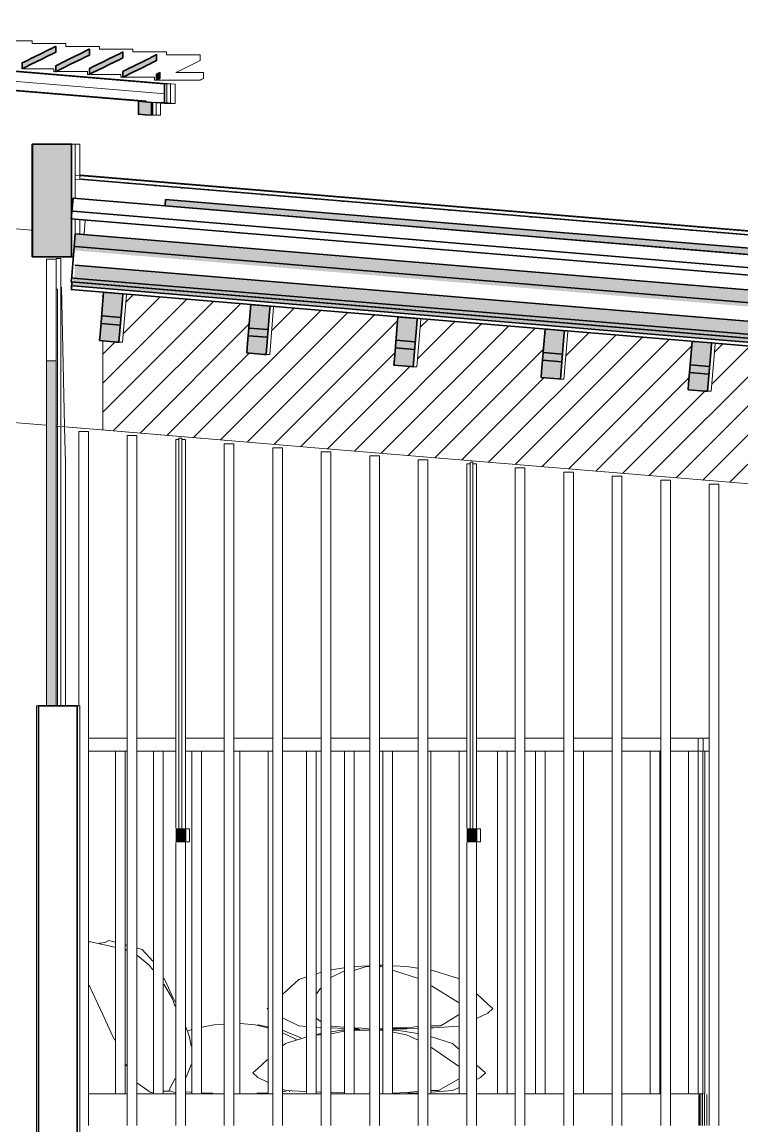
# Model space of a CAD drawing. Header units: millimetres. Extents: x 0 to 135734, y 0 to 59400.
# Drawn here: x 41611 to 43837, y 26901 to 30315 of the extents above; entities that cross this region are included whole.
import ezdxf

# ---------------------------------------------------------------- set-up
doc = ezdxf.new("R2010")
doc.units = ezdxf.units.MM
for name, color, linetype, lineweight in [('01_切断（構造・壁）', 7, 'Continuous', 35), ('02_切断（家具）', 8, 'Continuous', 18), ('03_切断（ガラス）', 5, 'Continuous', 13), ('05_断熱（仮）', 2, 'Continuous', 9), ('10_見えがかり', 7, 'Continuous', 13), ('11_見えがかり（家具）', 8, 'Continuous', 9), ('12_見えがかり（ガラス）', 5, 'Continuous', 9), ('14_鏡面', 8, 'Continuous', 9)]:
    doc.layers.add(name, color=color, linetype=linetype, lineweight=lineweight)

msp = doc.modelspace()

# ---------------------------------------------------------------- hatches: boundary and pattern name
at = {"layer": '01_切断（構造・壁）'}
for points in [[(41628, 30179.2), (41611.6, 30171.1), (41610.6, 30170.7), (41610.6, 30173.5), (41610.6, 30173.7), (41610.6, 30176.5), (41610.6, 30176.7), (41610.6, 30179.5), (41610.6, 30179.7), (41610.6, 30182.5), (41610.6, 30182.7), (41610.6, 30185.5), (41610.6, 30185.7), (41610.6, 30188.5), (41610.6, 30188.7), (41627, 30196.8), (41628, 30197.2), (41644.3, 30205.3), (41645.3, 30205.8), (41661.6, 30213.9), (41662.6, 30214.3), (41679, 30222.4), (41679.9, 30222.9), (41696.3, 30231), (41697.2, 30231.5), (41713.6, 30239.5), (41714.6, 30240), (41714.6, 30237.2), (41714.6, 30237), (41714.6, 30234.2), (41714.6, 30234), (41714.6, 30231.2), (41714.6, 30231), (41714.6, 30228.2), (41714.6, 30228), (41714.6, 30225.2), (41714.6, 30225), (41714.6, 30222.2), (41714.6, 30222), (41698.2, 30213.9), (41697.2, 30213.5), (41680.9, 30205.4), (41679.9, 30204.9), (41663.6, 30196.8), (41662.6, 30196.3), (41646.2, 30188.3), (41645.3, 30187.8), (41628.9, 30179.7)], [(41732, 30170.6), (41715.6, 30162.5), (41714.6, 30162), (41714.6, 30164.8), (41714.6, 30165), (41714.6, 30167.8), (41714.6, 30168), (41714.6, 30170.8), (41714.6, 30171), (41714.6, 30173.8), (41714.6, 30174), (41714.6, 30176.8), (41714.6, 30177), (41714.6, 30179.8), (41714.6, 30180), (41731, 30188.1), (41732, 30188.6), (41748.3, 30196.6), (41749.3, 30197.1), (41765.6, 30205.2), (41766.6, 30205.7), (41783, 30213.8), (41783.9, 30214.2), (41800.3, 30222.3), (41801.2, 30222.8), (41817.6, 30230.9), (41818.6, 30231.3), (41818.6, 30228.5), (41818.6, 30228.3), (41818.6, 30225.5), (41818.6, 30225.3), (41818.6, 30222.5), (41818.6, 30222.3), (41818.6, 30219.5), (41818.6, 30219.3), (41818.6, 30216.5), (41818.6, 30216.3), (41818.6, 30213.5), (41818.6, 30213.3), (41802.2, 30205.3), (41801.2, 30204.8), (41784.9, 30196.7), (41783.9, 30196.2), (41767.6, 30188.1), (41766.6, 30187.7), (41750.2, 30179.6), (41749.3, 30179.1), (41732.9, 30171)], [(41836, 30161.9), (41819.6, 30153.8), (41818.6, 30153.3), (41818.6, 30156.2), (41818.6, 30156.3), (41818.6, 30159.2), (41818.6, 30159.3), (41818.6, 30162.2), (41818.6, 30162.3), (41818.6, 30165.2), (41818.6, 30165.3), (41818.6, 30168.2), (41818.6, 30168.3), (41818.6, 30171.2), (41818.6, 30171.3), (41835, 30179.4), (41836, 30179.9), (41852.3, 30188), (41853.3, 30188.4), (41869.6, 30196.5), (41870.6, 30197), (41887, 30205.1), (41887.9, 30205.6), (41904.3, 30213.6), (41905.2, 30214.1), (41921.6, 30222.2), (41922.6, 30222.7), (41922.6, 30219.8), (41922.6, 30219.7), (41922.6, 30216.8), (41922.6, 30216.7), (41922.6, 30213.8), (41922.6, 30213.7), (41922.6, 30210.8), (41922.6, 30210.7), (41922.6, 30207.8), (41922.6, 30207.7), (41922.6, 30204.8), (41922.6, 30204.7), (41906.2, 30196.6), (41905.2, 30196.1), (41888.9, 30188), (41887.9, 30187.6), (41871.5, 30179.5), (41870.6, 30179), (41854.2, 30170.9), (41853.3, 30170.4), (41836.9, 30162.4)], [(41939.9, 30153.2), (41923.6, 30145.1), (41922.6, 30144.7), (41922.6, 30147.5), (41922.6, 30147.7), (41922.6, 30150.5), (41922.6, 30150.7), (41922.6, 30153.5), (41922.6, 30153.7), (41922.6, 30156.5), (41922.6, 30156.7), (41922.6, 30159.5), (41922.6, 30159.7), (41922.6, 30162.5), (41922.6, 30162.7), (41939, 30170.8), (41939.9, 30171.2), (41956.3, 30179.3), (41957.3, 30179.8), (41973.6, 30187.9), (41974.6, 30188.3), (41991, 30196.4), (41991.9, 30196.9), (42008.3, 30205), (42009.2, 30205.5), (42025.6, 30213.5), (42026.5, 30214), (42026.5, 30211.2), (42026.5, 30211), (42026.5, 30208.2), (42026.5, 30208), (42026.5, 30205.2), (42026.5, 30205), (42026.5, 30202.2), (42026.5, 30202), (42026.5, 30199.2), (42026.5, 30199), (42026.5, 30196.2), (42026.5, 30196), (42010.2, 30187.9), (42009.2, 30187.5), (41992.9, 30179.4), (41991.9, 30178.9), (41975.5, 30170.8), (41974.6, 30170.3), (41958.2, 30162.3), (41957.3, 30161.8), (41940.9, 30153.7)], [(42028.3, 30136.8), (42026.7, 30136), (42026.6, 30136), (42026.6, 30138.8), (42026.6, 30139), (42026.6, 30141.8), (42026.6, 30142), (42026.6, 30144.8), (42026.6, 30145), (42026.6, 30147.8), (42026.6, 30148), (42026.6, 30150.8), (42026.6, 30151), (42026.6, 30153.8), (42026.6, 30154), (42028.2, 30154.8), (42028.3, 30154.8), (42029.9, 30155.6), (42030, 30155.6), (42031.5, 30156.4), (42031.6, 30156.5), (42033.2, 30157.2), (42033.3, 30157.3), (42034.9, 30158.1), (42035, 30158.1), (42036.5, 30158.9), (42036.6, 30158.9), (42036.6, 30156.1), (42036.6, 30155.9), (42036.6, 30153.1), (42036.6, 30152.9), (42036.6, 30150.1), (42036.6, 30149.9), (42036.6, 30147.1), (42036.6, 30146.9), (42036.6, 30144.1), (42036.6, 30143.9), (42036.6, 30141.1), (42036.6, 30140.9), (42035.1, 30140.2), (42035, 30140.1), (42033.4, 30139.3), (42033.3, 30139.3), (42031.7, 30138.5), (42031.6, 30138.5), (42030.1, 30137.7), (42030, 30137.6), (42028.4, 30136.9)], [(42010.6, 30026.8), (41991.6, 30028.4), (41970.6, 30030.2), (41970.6, 30051.2), (41970.6, 30070.2), (41991.6, 30068.4), (42010.6, 30066.8), (42010.6, 30045.8)], [(41663.1, 29937.7), (41763.1, 29937.7), (41763.1, 29646.8), (41763.1, 29588.7), (41743.1, 29588.7), (41643.1, 29588.7), (41643.1, 29646.8), (41643.1, 29937.7)], [(54952.6, 28671.5), (54952, 28671.6), (53961.6, 28754.1), (53867, 28762), (43350.9, 29638.3), (43286.6, 29643.7), (42052.8, 29746.5), (42052.9, 29748.5), (42054.4, 29766.4), (43288.3, 29663.5), (43352.6, 29658.2), (53868.7, 28781.9), (53963.2, 28774), (54953.6, 28691.4), (54954.2, 28691.4), (54954, 28688.6)]]:
    msp.add_hatch(color=7, dxfattribs=at).paths.add_polyline_path(points)
at = {"layer": '01_切断（構造・壁）', "true_color": 0xe9dcc4}
for points in [[(53704.3, 28513.6), (53703.6, 28504.6), (43679.6, 29339.9), (41868, 29490.9), (41854, 29492.1), (41768.1, 29499.2), (41767.1, 29487.3), (41765.1, 29487.5), (41767.1, 29511.3), (52332.5, 28630.9), (53704.6, 28516.5)], [(52330.6, 28631), (41767.1, 29511.3), (41768.1, 29523.2), (41854, 29516.1), (41868, 29514.9), (43679.6, 29363.9), (53703.6, 28528.6), (53702.6, 28516.7)], [(41850.4, 29329.8), (41851.9, 29348), (41862.8, 29479.3), (41870.1, 29478.7), (41922.6, 29474.3), (41921.1, 29456.2), (41910.2, 29324.9), (41902.9, 29325.5)], [(42305.4, 29291.9), (42306.9, 29310), (42317.8, 29441.4), (42325.1, 29440.8), (42377.6, 29436.4), (42376.1, 29418.3), (42365.2, 29286.9), (42357.9, 29287.5)], [(41856.8, 29406.8), (41916.6, 29401.8), (41914.6, 29378), (41854.8, 29383)], [(42760.4, 29254), (42761.9, 29272.1), (42772.8, 29403.5), (42780.1, 29402.9), (42832.6, 29398.5), (42831.1, 29380.4), (42820.2, 29249), (42812.9, 29249.6)], [(42311.8, 29368.9), (42371.6, 29363.9), (42369.6, 29340.1), (42309.8, 29345.1)], [(43215.4, 29216.1), (43216.9, 29234.2), (43227.8, 29365.6), (43235.1, 29365), (43287.6, 29360.6), (43286.1, 29342.5), (43275.2, 29211.1), (43267.9, 29211.7)], [(42766.8, 29331), (42826.6, 29326), (42824.6, 29302.2), (42764.8, 29307.2)], [(43670.4, 29178.2), (43671.9, 29196.3), (43682.8, 29327.7), (43690.1, 29327.1), (43742.6, 29322.7), (43741.1, 29304.5), (43730.2, 29173.2), (43722.9, 29173.8)], [(43221.8, 29293.1), (43281.6, 29288.1), (43279.6, 29264.3), (43219.8, 29269.3)], [(43676.8, 29255.2), (43736.6, 29250.2), (43734.6, 29226.4), (43674.8, 29231.3)]]:
    msp.add_hatch(color=8, dxfattribs=at).paths.add_polyline_path(points)
at = {"layer": '02_切断（家具）'}
for points in [[(41685.6, 28200), (41685.6, 28890.7), (41685.6, 29267.1), (41700.6, 29267.1), (41715.6, 29267.1), (41715.6, 28576.4), (41715.6, 28200), (41700.6, 28200)], [(42091.2, 27780), (42087.1, 27780), (42087.1, 27785.4), (42087.1, 27820), (42091.2, 27820), (42117.1, 27820), (42117.1, 27814.6), (42117.1, 27780)], [(42991.2, 27780), (42987.1, 27780), (42987.1, 27785.4), (42987.1, 27820), (42991.2, 27820), (43017.1, 27820), (43017.1, 27814.6), (43017.1, 27780)]]:
    msp.add_hatch(color=8, dxfattribs=at).paths.add_polyline_path(points)
at = {"layer": '05_断熱（仮）', "true_color": 0xf3d98b}
for points in [[(41668.1, 29613.7), (41668.1, 29912.7), (41738.1, 29912.7), (41738.1, 29613.7)], [(43674.2, 29450.4), (41862.7, 29601.3), (41848.7, 29602.5), (41770.9, 29609), (41775.2, 29660.6), (52342.7, 28780), (53600, 28675.2), (53600, 28623.2)], [(52342.7, 28683), (53600, 28578.2), (53600, 28537.2), (43679.6, 29363.9), (41868, 29514.9), (41854, 29516.1), (41771.8, 29522.9), (41775.2, 29563.6)], [(41856.8, 29406.8), (41860.5, 29451.5), (41862.7, 29451.3), (41920.3, 29446.5), (41916.6, 29401.8)], [(42311.8, 29368.9), (42315.5, 29413.6), (42375.3, 29408.6), (42371.6, 29363.9)], [(42766.8, 29331), (42770.5, 29375.7), (42830.3, 29370.7), (42826.6, 29326)], [(43221.8, 29293.1), (43225.5, 29337.8), (43285.3, 29332.8), (43281.6, 29288.1)], [(43676.8, 29255.2), (43680.5, 29299.9), (43740.3, 29294.9), (43736.6, 29250.2)]]:
    msp.add_hatch(color=8, dxfattribs=at).paths.add_polyline_path(points)
at = {"layer": '14_鏡面', "true_color": 0xdce5ee}
h = msp.add_hatch(dxfattribs=at)
h.set_pattern_fill('ANSI31', scale=20)
h.paths.add_polyline_path([(41860.1, 29822.3), (41860.1, 29822.3), (42110.6, 29801.5), (42611.6, 29759.7), (42862.1, 29738.8), (43112.6, 29718), (43363.1, 29697.1), (43613.6, 29676.2), (43864.1, 29655.3), (44114.6, 29634.5), (44615.6, 29592.7), (44866.1, 29571.8), (45116.6, 29551), (45367.1, 29530.1), (45617.6, 29509.2), (45868.1, 29488.3), (45868.1, 29488.3), (45617.6, 29509.2), (45367.1, 29530.1), (45116.6, 29551), (44866.1, 29571.8), (44866.1, 29571.8), (41860.1, 29822.3)])
h = msp.add_hatch(dxfattribs=at)
h.set_pattern_fill('ANSI31', scale=20)
h.paths.add_polyline_path([(41860.1, 29479.4), (41861.3, 29479.3), (41860.1, 29464.8)])
h = msp.add_hatch(dxfattribs=at)
h.set_pattern_fill('ANSI31', scale=20)
h.paths.add_polyline_path([(42611.6, 28990.7), (42361.1, 29011.6), (42110.6, 29032.5), (41860.1, 29053.4), (41860.1, 29329.1), (41921.4, 29324.9), (41933.8, 29473.3), (42316.4, 29441.4), (42303.8, 29291.9), (42363.6, 29286.9), (42376.4, 29286.9), (42388.7, 29435.4), (42771.4, 29403.5), (42758.8, 29254), (42818.6, 29249), (42831.3, 29249), (42843.7, 29397.5), (43226.4, 29365.6), (43213.8, 29216.1), (43273.6, 29211.1), (43286.3, 29211.1), (43298.7, 29359.5), (43681.4, 29327.7), (43668.8, 29178.2), (43728.6, 29173.2), (43741.3, 29173.2), (43753.6, 29321.6), (44136.4, 29289.7), (44123.8, 29140.3), (44183.6, 29135.3), (44196.2, 29135.3), (44208.6, 29283.7), (44591.4, 29251.8), (44578.8, 29102.3), (44638.6, 29097.4), (44651.2, 29097.4), (44663.6, 29245.8), (44866.1, 29228.9), (44866.1, 28802.8), (44615.6, 28823.7), (44365.1, 28844.6), (44114.6, 28865.5), (43864.1, 28886.3), (43613.6, 28907.2), (43363.1, 28928.1), (43112.6, 28949), (42862.1, 28969.8)])

# ---------------------------------------------------------------- linework, layer by layer
at = {"layer": '01_切断（構造・壁）'}
for points in [[(41628, 30179.2), (41611.6, 30171.1), (41610.6, 30170.7), (41610.6, 30173.5), (41610.6, 30173.7), (41610.6, 30176.5), (41610.6, 30176.7), (41610.6, 30179.5), (41610.6, 30179.7), (41610.6, 30182.5), (41610.6, 30182.7), (41610.6, 30185.5), (41610.6, 30185.7), (41610.6, 30188.5), (41610.6, 30188.7), (41627, 30196.8), (41628, 30197.2), (41644.3, 30205.3), (41645.3, 30205.8), (41661.6, 30213.9), (41662.6, 30214.3), (41679, 30222.4), (41679.9, 30222.9), (41696.3, 30231), (41697.2, 30231.5), (41713.6, 30239.5), (41714.6, 30240), (41714.6, 30237.2), (41714.6, 30237), (41714.6, 30234.2), (41714.6, 30234), (41714.6, 30231.2), (41714.6, 30231), (41714.6, 30228.2), (41714.6, 30228), (41714.6, 30225.2), (41714.6, 30225), (41714.6, 30222.2), (41714.6, 30222), (41698.2, 30213.9), (41697.2, 30213.5), (41680.9, 30205.4), (41679.9, 30204.9), (41663.6, 30196.8), (41662.6, 30196.3), (41646.2, 30188.3), (41645.3, 30187.8), (41628.9, 30179.7), (41628, 30179.2)], [(41732, 30170.6), (41715.6, 30162.5), (41714.6, 30162), (41714.6, 30164.8), (41714.6, 30165), (41714.6, 30167.8), (41714.6, 30168), (41714.6, 30170.8), (41714.6, 30171), (41714.6, 30173.8), (41714.6, 30174), (41714.6, 30176.8), (41714.6, 30177), (41714.6, 30179.8), (41714.6, 30180), (41731, 30188.1), (41732, 30188.6), (41748.3, 30196.6), (41749.3, 30197.1), (41765.6, 30205.2), (41766.6, 30205.7), (41783, 30213.8), (41783.9, 30214.2), (41800.3, 30222.3), (41801.2, 30222.8), (41817.6, 30230.9), (41818.6, 30231.3), (41818.6, 30228.5), (41818.6, 30228.3), (41818.6, 30225.5), (41818.6, 30225.3), (41818.6, 30222.5), (41818.6, 30222.3), (41818.6, 30219.5), (41818.6, 30219.3), (41818.6, 30216.5), (41818.6, 30216.3), (41818.6, 30213.5), (41818.6, 30213.3), (41802.2, 30205.3), (41801.2, 30204.8), (41784.9, 30196.7), (41783.9, 30196.2), (41767.6, 30188.1), (41766.6, 30187.7), (41750.2, 30179.6), (41749.3, 30179.1), (41732.9, 30171), (41732, 30170.6)], [(41836, 30161.9), (41819.6, 30153.8), (41818.6, 30153.3), (41818.6, 30156.2), (41818.6, 30156.3), (41818.6, 30159.2), (41818.6, 30159.3), (41818.6, 30162.2), (41818.6, 30162.3), (41818.6, 30165.2), (41818.6, 30165.3), (41818.6, 30168.2), (41818.6, 30168.3), (41818.6, 30171.2), (41818.6, 30171.3), (41835, 30179.4), (41836, 30179.9), (41852.3, 30188), (41853.3, 30188.4), (41869.6, 30196.5), (41870.6, 30197), (41887, 30205.1), (41887.9, 30205.6), (41904.3, 30213.6), (41905.2, 30214.1), (41921.6, 30222.2), (41922.6, 30222.7), (41922.6, 30219.8), (41922.6, 30219.7), (41922.6, 30216.8), (41922.6, 30216.7), (41922.6, 30213.8), (41922.6, 30213.7), (41922.6, 30210.8), (41922.6, 30210.7), (41922.6, 30207.8), (41922.6, 30207.7), (41922.6, 30204.8), (41922.6, 30204.7), (41906.2, 30196.6), (41905.2, 30196.1), (41888.9, 30188), (41887.9, 30187.6), (41871.5, 30179.5), (41870.6, 30179), (41854.2, 30170.9), (41853.3, 30170.4), (41836.9, 30162.4), (41836, 30161.9)], [(41939.9, 30153.2), (41923.6, 30145.1), (41922.6, 30144.7), (41922.6, 30147.5), (41922.6, 30147.7), (41922.6, 30150.5), (41922.6, 30150.7), (41922.6, 30153.5), (41922.6, 30153.7), (41922.6, 30156.5), (41922.6, 30156.7), (41922.6, 30159.5), (41922.6, 30159.7), (41922.6, 30162.5), (41922.6, 30162.7), (41939, 30170.8), (41939.9, 30171.2), (41956.3, 30179.3), (41957.3, 30179.8), (41973.6, 30187.9), (41974.6, 30188.3), (41991, 30196.4), (41991.9, 30196.9), (42008.3, 30205), (42009.2, 30205.5), (42025.6, 30213.5), (42026.5, 30214), (42026.5, 30211.2), (42026.5, 30211), (42026.5, 30208.2), (42026.5, 30208), (42026.5, 30205.2), (42026.5, 30205), (42026.5, 30202.2), (42026.5, 30202), (42026.5, 30199.2), (42026.5, 30199), (42026.5, 30196.2), (42026.5, 30196), (42010.2, 30187.9), (42009.2, 30187.5), (41992.9, 30179.4), (41991.9, 30178.9), (41975.5, 30170.8), (41974.6, 30170.3), (41958.2, 30162.3), (41957.3, 30161.8), (41940.9, 30153.7), (41939.9, 30153.2)], [(42028.3, 30136.8), (42026.7, 30136), (42026.6, 30136), (42026.6, 30138.8), (42026.6, 30139), (42026.6, 30141.8), (42026.6, 30142), (42026.6, 30144.8), (42026.6, 30145), (42026.6, 30147.8), (42026.6, 30148), (42026.6, 30150.8), (42026.6, 30151), (42026.6, 30153.8), (42026.6, 30154), (42028.2, 30154.8), (42028.3, 30154.8), (42029.9, 30155.6), (42030, 30155.6), (42031.5, 30156.4), (42031.6, 30156.5), (42033.2, 30157.2), (42033.3, 30157.3), (42034.9, 30158.1), (42035, 30158.1), (42036.5, 30158.9), (42036.6, 30158.9), (42036.6, 30156.1), (42036.6, 30155.9), (42036.6, 30153.1), (42036.6, 30152.9), (42036.6, 30150.1), (42036.6, 30149.9), (42036.6, 30147.1), (42036.6, 30146.9), (42036.6, 30144.1), (42036.6, 30143.9), (42036.6, 30141.1), (42036.6, 30140.9), (42035.1, 30140.2), (42035, 30140.1), (42033.4, 30139.3), (42033.3, 30139.3), (42031.7, 30138.5), (42031.6, 30138.5), (42030.1, 30137.7), (42030, 30137.6), (42028.4, 30136.9), (42028.3, 30136.8)], [(42010.6, 30026.8), (41991.6, 30028.4), (41970.6, 30030.2), (41970.6, 30051.2), (41970.6, 30070.2), (41991.6, 30068.4), (42010.6, 30066.8), (42010.6, 30045.8), (42010.6, 30026.8)], [(41663.1, 29937.7), (41763.1, 29937.7), (41763.1, 29646.8), (41763.1, 29588.7), (41743.1, 29588.7), (41643.1, 29588.7), (41643.1, 29646.8), (41643.1, 29937.7), (41663.1, 29937.7)], [(41848.7, 29699.5), (41762.8, 29706.7), (41763.6, 29717.3), (41768.1, 29770.2), (41854, 29763.1), (41868, 29761.9), (43679.6, 29610.9), (53707.9, 28775.3), (53707.9, 28775.3), (54869, 28678.5), (55108.1, 28658.6), (55107.2, 28648), (55102.8, 28595), (54863.7, 28614.9), (53702.6, 28711.7), (53702.6, 28711.7), (43674.2, 29547.4), (41862.7, 29698.3), (41848.7, 29699.5)], [(54952.6, 28671.5), (54952, 28671.6), (53961.6, 28754.1), (53867, 28762), (43350.9, 29638.3), (43286.6, 29643.7), (42052.8, 29746.5), (42052.9, 29748.5), (42054.4, 29766.4), (43288.3, 29663.5), (43352.6, 29658.2), (53868.7, 28781.9), (53963.2, 28774), (54953.6, 28691.4), (54954.2, 28691.4), (54954, 28688.6), (54952.6, 28671.5)], [(41768, 29729.7), (41768.1, 29730.2), (41854, 29723.1), (41868, 29721.9), (43679.6, 29570.9), (53707.9, 28735.3), (53707.9, 28735.3), (54869, 28638.5), (55103.8, 28618.9)], [(52342.7, 28780), (53715, 28665.7), (53713.5, 28647.6), (53702.6, 28516.7), (52330.6, 28631), (41762.8, 29511.7), (41764.3, 29529.7), (41775.2, 29660.6), (52342.7, 28780)], [(41775.1, 29620.1), (41775.2, 29620.6), (52342.7, 28740)], [(41775.1, 29563.1), (41775.2, 29563.6), (52342.7, 28683)], [(52332.5, 28630.9), (53704.6, 28516.5), (53704.3, 28513.6), (53702.6, 28492.7), (52330.6, 28607), (41762.8, 29487.7), (41763, 29490.6), (41764.7, 29511.5), (52332.5, 28630.9)], [(41768, 29522.7), (41768.1, 29523.2), (41854, 29516.1), (41868, 29514.9), (43679.6, 29363.9), (53702.6, 28528.7)], [(41768, 29498.7), (41768.1, 29499.2), (41854, 29492.1), (41868, 29490.9), (43679.6, 29339.9), (53702.6, 28504.7)], [(41850.4, 29329.8), (41851.9, 29348), (41862.8, 29479.3), (41870.1, 29478.7), (41922.6, 29474.3), (41921.1, 29456.2), (41910.2, 29324.9), (41902.9, 29325.5), (41850.4, 29329.8)], [(41850.4, 29329.8), (41851.9, 29348), (41862.8, 29479.3), (41870.1, 29478.7), (41922.6, 29474.3), (41921.1, 29456.2), (41910.2, 29324.9), (41902.9, 29325.5), (41850.4, 29329.8)], [(42305.4, 29291.9), (42306.9, 29310), (42317.8, 29441.4), (42325.1, 29440.8), (42377.6, 29436.4), (42376.1, 29418.3), (42365.2, 29286.9), (42357.9, 29287.5), (42305.4, 29291.9)], [(42305.4, 29291.9), (42306.9, 29310), (42317.8, 29441.4), (42325.1, 29440.8), (42377.6, 29436.4), (42376.1, 29418.3), (42365.2, 29286.9), (42357.9, 29287.5), (42305.4, 29291.9)], [(41857.8, 29406.7), (41915.6, 29401.9)], [(42760.4, 29254), (42761.9, 29272.1), (42772.8, 29403.5), (42780.1, 29402.9), (42832.6, 29398.5), (42831.1, 29380.4), (42820.2, 29249), (42812.9, 29249.6), (42760.4, 29254)], [(42760.4, 29254), (42761.9, 29272.1), (42772.8, 29403.5), (42780.1, 29402.9), (42832.6, 29398.5), (42831.1, 29380.4), (42820.2, 29249), (42812.9, 29249.6), (42760.4, 29254)], [(41855.8, 29382.9), (41913.6, 29378.1)], [(42312.8, 29368.8), (42370.6, 29364)], [(43215.4, 29216.1), (43216.9, 29234.2), (43227.8, 29365.6), (43235.1, 29365), (43287.6, 29360.6), (43286.1, 29342.5), (43275.2, 29211.1), (43267.9, 29211.7), (43215.4, 29216.1)], [(43215.4, 29216.1), (43216.9, 29234.2), (43227.8, 29365.6), (43235.1, 29365), (43287.6, 29360.6), (43286.1, 29342.5), (43275.2, 29211.1), (43267.9, 29211.7), (43215.4, 29216.1)], [(42310.8, 29345), (42368.6, 29340.2)], [(42767.8, 29330.9), (42825.6, 29326.1)], [(42765.8, 29307.1), (42823.6, 29302.3)], [(43670.4, 29178.2), (43671.9, 29196.3), (43682.8, 29327.7), (43690.1, 29327.1), (43742.6, 29322.7), (43741.1, 29304.5), (43730.2, 29173.2), (43722.9, 29173.8), (43670.4, 29178.2)], [(43670.4, 29178.2), (43671.9, 29196.3), (43682.8, 29327.7), (43690.1, 29327.1), (43742.6, 29322.7), (43741.1, 29304.5), (43730.2, 29173.2), (43722.9, 29173.8), (43670.4, 29178.2)], [(43220.8, 29269.2), (43278.6, 29264.4)], [(43222.8, 29293), (43280.6, 29288.2)], [(43675.8, 29231.3), (43733.6, 29226.4)], [(43677.8, 29255.1), (43735.6, 29250.3)], [(41781.2, 28200), (41781.2, 26795.5), (41781.2, 25800), (41712.4, 25800), (41661.2, 25800), (41661.2, 27195.5), (41661.2, 28200), (41712.4, 28200), (41781.2, 28200)]]:
    msp.add_lwpolyline(points, dxfattribs=at)
at = {"layer": '02_切断（家具）'}
for points in [[(41685.6, 28200), (41685.6, 28890.7), (41685.6, 29267.1), (41700.6, 29267.1), (41715.6, 29267.1), (41715.6, 28576.4), (41715.6, 28200), (41700.6, 28200), (41685.6, 28200)], [(42091.2, 27780), (42087.1, 27780), (42087.1, 27785.4), (42087.1, 27820), (42091.2, 27820), (42117.1, 27820), (42117.1, 27814.6), (42117.1, 27780), (42091.2, 27780)], [(42991.2, 27780), (42987.1, 27780), (42987.1, 27785.4), (42987.1, 27820), (42991.2, 27820), (43017.1, 27820), (43017.1, 27814.6), (43017.1, 27780), (42991.2, 27780)]]:
    msp.add_lwpolyline(points, dxfattribs=at)
at = {"layer": '03_切断（ガラス）'}
msp.add_lwpolyline([(39747.7, 30285.4), (42052.7, 30093.3)], dxfattribs=at)
at = {"layer": '10_見えがかり'}
for points in [[(41537.8, 30257.3), (41613.7, 30257.3), (41641.7, 30257.3), (41641.7, 30248.7), (41745.6, 30248.7), (41745.6, 30240), (41849.5, 30240), (41849.5, 30231.3), (41953.5, 30231.3), (41953.5, 30222.7), (42057.4, 30222.7), (42057.4, 30214), (42133.5, 30214), (42161.3, 30214), (42161.3, 30196), (42126.7, 30178.9), (42109.4, 30170.3), (42086.3, 30158.9), (42171.4, 30158.9), (42171.4, 30140.9), (42169.7, 30140.1), (42168.1, 30139.3), (42166.4, 30138.5), (42164.7, 30137.6), (42163.1, 30136.8), (42161.4, 30136), (42031.1, 30136)], [(41712.6, 30162), (41708.4, 30162), (41708.4, 30170.7), (41615.2, 30170.7)], [(41816.6, 30153.3), (41812.4, 30153.3), (41812.4, 30162), (41719.2, 30162)], [(41920.6, 30144.7), (41916.4, 30144.7), (41916.4, 30147.7), (41916.4, 30150.7), (41916.4, 30153.3), (41823.1, 30153.3)], [(42024.6, 30136), (42020.4, 30136), (42020.4, 30144.7), (41927.1, 30144.7)], [(42012.6, 30067.1), (42015.4, 30066.8), (42015.4, 30026.8), (42012.6, 30026.8)], [(42017.3, 30067.5), (42024.9, 30066.8), (42024.9, 30026.8), (42017.4, 30026.8)], [(42026.6, 30067.9), (42039, 30066.8), (42039, 30026.8), (42026.9, 30026.8)], [(41640.6, 29937.7), (41641.1, 29937.7)], [(41641.1, 29588.7), (41640.6, 29588.7), (41640.6, 29937.7)], [(41765.1, 29937.7), (41775.2, 29937.7), (41775.2, 29771.6)], [(41777.2, 29937.7), (41789.7, 29937.7)], [(41789.7, 29937.7), (41789.7, 29830.2)], [(41777.2, 29829.2), (53705, 28835.3), (53702, 28798.7)], [(41791.8, 29830.1), (41791.8, 29830.3), (41792.8, 29830.3), (53731.1, 28835.3), (53728, 28797.5)], [(40115.4, 29621.1), (40162.1, 29794.8), (40162.3, 29794.8), (40811.8, 29740.7), (41461.2, 29686.6), (41638.6, 29671.8)], [(41638.6, 29671.8), (41461, 29686.6), (40811.6, 29740.7), (40162.3, 29794.8), (40115.6, 29621.1)], [(41775.2, 29703.6), (41775.2, 29662.6)], [(41789.7, 29702.2), (41789.7, 29661.4)], [(41802.4, 29660.4), (41805.8, 29700.9)], [(41799.3, 29660.6), (41800, 29660.6), (41800.4, 29660.6)], [(41767.2, 29588.7), (41765.1, 29588.7)], [(41933.6, 29471.3), (41921.4, 29324.9)], [(42388.6, 29433.4), (42376.4, 29286.9)], [(42843.5, 29395.5), (42831.3, 29249)], [(43298.5, 29357.6), (43286.3, 29211.1)], [(41860.1, 29055.3), (41860.1, 29327.1)], [(41921.4, 29324.9), (41912.2, 29324.9)], [(43753.5, 29319.6), (43741.3, 29173.2)], [(40021.9, 29272.3), (39968.4, 29073.3), (40585.3, 29159.3), (40585.5, 29159.3), (41233.1, 29105.6), (41683.6, 29068.1)], [(42376.4, 29286.9), (42367.2, 29286.9)], [(42831.3, 29249), (42822.2, 29249)], [(43286.3, 29211.1), (43277.2, 29211.1)], [(43741.3, 29173.2), (43732.2, 29173.2)], [(41683.6, 29068), (41232.8, 29105.6)], [(41717.6, 29065.2), (41880.5, 29051.6), (42528, 28997.7), (43175.5, 28943.7), (43823, 28889.8), (44470.5, 28835.8), (45118, 28781.8), (45765.5, 28727.9), (46413, 28673.9), (47060.5, 28619.9), (47708, 28566), (48355.5, 28512), (49003, 28458.1), (49650.5, 28404.1), (50298, 28350.1), (50945.5, 28296.2), (51592.9, 28242), (52189, 28051.9), (52798.3, 28223.2), (53447.6, 28244.9), (53564.4, 28248.8)], [(53564.4, 28248.8), (53447.9, 28244.9), (52798.5, 28223.2), (52189.1, 28051.9), (52188.9, 28051.9), (51592.7, 28242), (50945.2, 28296.2), (50297.7, 28350.1), (49650.3, 28404.1), (49002.8, 28458.1), (48355.3, 28512), (47707.8, 28566), (47060.3, 28619.9), (46412.8, 28673.9), (45765.3, 28727.9), (45117.8, 28781.8), (44470.3, 28835.8), (43822.8, 28889.8), (43175.3, 28943.7), (42527.8, 28997.7), (41880.3, 29051.6), (41717.6, 29065.2)]]:
    msp.add_lwpolyline(points, dxfattribs=at)
at = {"layer": '11_見えがかり（家具）'}
for points in [[(41685.6, 29269.1), (41685.6, 29581.9), (41715.6, 29581.9), (41715.6, 29269.1)], [(41716.4, 29583.7), (41730.1, 29583.7), (41730.1, 29066.2)], [(41717.6, 29488.6), (41720.4, 29488.6), (41720.4, 29067)], [(41732.1, 29495.2), (41742, 29065.2)], [(41720.4, 29063), (41720.4, 28202)], [(41730.1, 29062.2), (41730.1, 28202)], [(41742.1, 29061.1), (41744.6, 28952.5), (41744.6, 28202)], [(41785.6, 28202), (41785.6, 29048.6), (41815.6, 29048.6)], [(41815.6, 29048.6), (41815.6, 26902)], [(41935.6, 26902), (41935.6, 29036.1), (41965.6, 29036.1)], [(41965.6, 29036.1), (41965.6, 26902)], [(42085.6, 27822), (42085.6, 29023.6), (42093.8, 29023.6)], [(42095.8, 27822), (42095.8, 29028.6), (42104.8, 29028.6)], [(42104.8, 29028.6), (42104.8, 27822)], [(42106.8, 29023.6), (42115.6, 29023.6)], [(42115.6, 29023.6), (42115.6, 27822)], [(42235.6, 26902), (42235.6, 29011.1), (42265.6, 29011.1)], [(42265.6, 29011.1), (42265.6, 26902)], [(42385.6, 26902), (42385.6, 28998.6), (42415.6, 28998.6)], [(42415.6, 28998.6), (42415.6, 26902)], [(42535.6, 26902), (42535.6, 28986.1), (42565.6, 28986.1)], [(42565.6, 28986.1), (42565.6, 26902)], [(42685.6, 26902), (42685.6, 28973.5), (42715.6, 28973.5)], [(42715.6, 28973.5), (42715.6, 26902)], [(42835.6, 26902), (42835.6, 28961), (42865.6, 28961)], [(42865.6, 28961), (42865.6, 26902)], [(42995.8, 27822), (42995.8, 28953.5), (43004.8, 28953.5)], [(43004.8, 28953.5), (43004.8, 27822)], [(42985.6, 27822), (42985.6, 28948.5), (42993.8, 28948.5)], [(43006.8, 28948.5), (43015.6, 28948.5)], [(43015.6, 28948.5), (43015.6, 27822)], [(43135.6, 26902), (43135.6, 28936), (43165.6, 28936)], [(43165.6, 28936), (43165.6, 26902)], [(43285.6, 26902), (43285.6, 28923.5), (43315.6, 28923.5)], [(43315.6, 28923.5), (43315.6, 26902)], [(43435.6, 26902), (43435.6, 28911), (43465.6, 28911)], [(43465.6, 28911), (43465.6, 26902)], [(43585.6, 26902), (43585.6, 28898.5), (43615.6, 28898.5)], [(43615.6, 28898.5), (43615.6, 26902)], [(43735.6, 26902), (43735.6, 28886), (43765.6, 28886)], [(43765.6, 28886), (43765.6, 26902)], [(41655, 28200), (41659.2, 28200)], [(41655, 25802), (41655, 28200)], [(41783.2, 28200), (41789.5, 28200), (41789.5, 25812)], [(41817.6, 28100), (41933.6, 28100)], [(41967.6, 28100), (42083.6, 28100)], [(42117.6, 28100), (42233.6, 28100)], [(42267.6, 28100), (42383.6, 28100)], [(42417.6, 28100), (42533.6, 28100)], [(42567.6, 28100), (42683.6, 28100)], [(42717.6, 28100), (42833.6, 28100)], [(42867.6, 28100), (42983.6, 28100)], [(43017.6, 28100), (43133.6, 28100)], [(43167.6, 28100), (43283.6, 28100)], [(43317.6, 28100), (43433.6, 28100)], [(43467.6, 28100), (43583.6, 28100)], [(43701.1, 28100), (43701.1, 28060), (43617.6, 28060)], [(43617.6, 28100), (43701.1, 28100)], [(43703.1, 28100), (43716.9, 28100), (43716.9, 28060), (43703.1, 28060)], [(43718.9, 28100), (43733.6, 28100)], [(41933.6, 28060), (41817.6, 28060)], [(41929.2, 28058), (41929.2, 27000), (41899.1, 27000), (41899.1, 28058)], [(42083.6, 28060), (41967.6, 28060)], [(42047.3, 28058), (42047.3, 27000), (42017.2, 27000), (42017.2, 28058)], [(42233.6, 28060), (42117.6, 28060)], [(42165.4, 28058), (42165.4, 27000), (42135.3, 27000), (42135.3, 28058)], [(42383.6, 28060), (42267.6, 28060)], [(42283.6, 28058), (42283.6, 27000), (42267.6, 27000)], [(42383.6, 27000), (42371.6, 27000), (42371.6, 28058)], [(42533.6, 28060), (42417.6, 28060)], [(42519.8, 28058), (42519.8, 27000), (42489.7, 27000), (42489.7, 28058)], [(42683.6, 28060), (42567.6, 28060)], [(42637.9, 28058), (42637.9, 27000), (42607.8, 27000), (42607.8, 28058)], [(42833.6, 28060), (42717.6, 28060)], [(42756.1, 28058), (42756.1, 27000), (42726, 27000), (42726, 28058)], [(42983.6, 28060), (42867.6, 28060)], [(42874.2, 28058), (42874.2, 27000), (42867.6, 27000)], [(42983.6, 27000), (42962.2, 27000), (42962.2, 28058)], [(43133.6, 28060), (43017.6, 28060)], [(43110.4, 28058), (43110.4, 27000), (43080.3, 27000), (43080.3, 28058)], [(43283.6, 28060), (43167.6, 28060)], [(43228.6, 28058), (43228.6, 27000), (43198.5, 27000), (43198.5, 28058)], [(43433.6, 28060), (43317.6, 28060)], [(43346.7, 28058), (43346.7, 27000), (43317.6, 27000)], [(43583.6, 28060), (43467.6, 28060)], [(43582.9, 28058), (43582.9, 27000), (43552.8, 27000), (43552.8, 28058)], [(43701.1, 28058), (43701.1, 27000), (43671, 27000), (43671, 28058)], [(43716.1, 28058), (43716.1, 27000), (43703.1, 27000)], [(43733.6, 28060), (43718.9, 28060)], [(43722.2, 28058), (43722.2, 27000), (43718.9, 27000)], [(42119.1, 27820), (42128.6, 27820), (42128.6, 27780), (42119.1, 27780)], [(43019.1, 27820), (43028.5, 27820), (43028.5, 27780), (43019.1, 27780)], [(42085.6, 26902), (42085.6, 27778)], [(42115.6, 27778), (42115.6, 26902)], [(42985.6, 26902), (42985.6, 27778)], [(43015.6, 27778), (43015.6, 26902)], [(41817.6, 27470.9), (41822.2, 27469.9), (41897.1, 27453.4)], [(41848.7, 27466.1), (41852.5, 27466.1), (41866.4, 27468.8), (41879.1, 27474.1), (41894.7, 27469.9), (41897.1, 27469.2)], [(41931.2, 27460.2), (41933.6, 27459.6)], [(41967.6, 27450.6), (41982.4, 27446.7), (42015.2, 27411)], [(41931.2, 27445.7), (41932.7, 27445.3), (41933.6, 27445.1)], [(41967.6, 27428.2), (42003.9, 27397.8), (42015.2, 27383.8)], [(42567.6, 27383.4), (42605.8, 27389.5)], [(42639.9, 27394.3), (42683.6, 27396.5)], [(42639.9, 27382.3), (42675.8, 27394), (42683.6, 27394)], [(42717.6, 27398.1), (42724, 27397.8)], [(42717.6, 27394), (42720.3, 27394), (42724, 27392.8)], [(42758.1, 27396.1), (42800.4, 27394), (42833.6, 27388.6)], [(42758.1, 27382), (42762.5, 27380.6), (42833.6, 27357.8)], [(42876.2, 27381.8), (42883.7, 27380.6), (42960.2, 27356.5)], [(42049.3, 27358), (42053.5, 27350.8), (42063.7, 27328.2), (42074.1, 27305.6), (42083.6, 27285.2)], [(42417.6, 27309.2), (42466.9, 27354.3)], [(42466.9, 27354.3), (42487.7, 27360.8)], [(42521.8, 27371.6), (42533.6, 27375.3)], [(42567.6, 27361.3), (42605.8, 27379.7)], [(41897.1, 27166), (41890.6, 27180.1), (41859.1, 27248), (41827.4, 27315.9), (41817.6, 27336.4)], [(42049.3, 27339), (42074.5, 27296.1), (42083.6, 27270)], [(42521.8, 27310.9), (42533.6, 27327.2)], [(42876.2, 27334.8), (42960.2, 27283)], [(43017.6, 27308.1), (43050.5, 27278.1), (43066, 27264.1), (43050.5, 27250.1), (43017.6, 27234.4)], [(42369.6, 27262.6), (42368, 27264.1), (42369.6, 27265.5)], [(42960.2, 27245.1), (42905.3, 27210.2), (42876.2, 27210.2)], [(42167.4, 27206.1), (42203.2, 27213.8), (42233.6, 27215.8)], [(42285.6, 27217.4), (42331.2, 27213.8), (42369.6, 27204.9)], [(42339.2, 27214), (42342.2, 27213.8), (42369.6, 27207.9)], [(42487.7, 27208.7), (42466.9, 27210.2), (42417.6, 27233.8)], [(42533.6, 27224.3), (42521.8, 27232.9)], [(42117.6, 27205.7), (42128.8, 27175.2), (42133.3, 27147.2)], [(42123.8, 27194.7), (42133.3, 27198.7)], [(42417.6, 27196.4), (42472.7, 27173.2)], [(42417.6, 27188.4), (42457.1, 27169.5), (42457.8, 27168.6)], [(42533.6, 27205.6), (42521.8, 27206.4)], [(42521.8, 27183.1), (42533.6, 27183.1)], [(42524.2, 27185.1), (42533.6, 27186.6)], [(42605.8, 27206.4), (42567.6, 27209.1)], [(42605.8, 27202.7), (42567.6, 27203.9)], [(42567.6, 27192), (42597.6, 27196.7), (42605.8, 27197.2)], [(42567.6, 27185.7), (42605.8, 27193.8)], [(42682, 27202.1), (42639.9, 27204.2)], [(42650.8, 27201.6), (42639.9, 27201.7)], [(42639.9, 27196.7), (42683.3, 27196.7), (42683.6, 27199.7)], [(42639.9, 27198.8), (42655, 27199.6)], [(42724, 27201.8), (42717.6, 27201.8)], [(42717.6, 27196.7), (42724, 27196.7)], [(42723, 27199.1), (42724, 27199)], [(42833.6, 27208.7), (42802.1, 27204.4), (42762.5, 27204.4), (42758.1, 27203.9)], [(42833.6, 27202.8), (42800.4, 27201.8), (42758.1, 27201.4)], [(42758.1, 27197.3), (42769.8, 27196.7), (42833.6, 27186.7)], [(42758.1, 27191.1), (42799.5, 27183.1), (42833.6, 27167.4)], [(42960.2, 27209.7), (42883.7, 27204.4), (42876.2, 27204.2)], [(42876.2, 27176.8), (42941.9, 27156.4), (42960.2, 27139.9)], [(42417.6, 27149.4), (42425.5, 27156.4), (42487.7, 27175.8)], [(42876.2, 27143.6), (42960.2, 27086)], [(41933.6, 27086.3), (41931.2, 27091.5)], [(42133.3, 27090.6), (42117.6, 27050.5)], [(42324, 27065), (42339.4, 27079), (42369.6, 27106.2)], [(43017.6, 27088.3), (43028, 27079), (43043.4, 27065), (43028, 27051), (43017.6, 27046.1)], [(42083.6, 27048.1), (42072, 27024.7), (42064.4, 27008.9), (42049.3, 27008.9)], [(42369.6, 27036.7), (42339.4, 27051), (42324, 27065)], [(42960.2, 27045.2), (42898.7, 27010.3), (42876.2, 27010.3)], [(42015.2, 27003), (42007, 27005.2), (41967.6, 27033.5)], [(42083.6, 27004.3), (42079.5, 27005.2), (42070.1, 27008), (42066.4, 27008.6)], [(42133.3, 27004.9), (42117.6, 27006.4)], [(42487.7, 27007.5), (42425.5, 27010.3), (42417.6, 27014)], [(42427.2, 27008.2), (42417.6, 27007.2)], [(42439, 27007.4), (42436.3, 27007.2)], [(42833.6, 27007.9), (42799.5, 27004.5), (42758.1, 27002.6)], [(42960.2, 27019), (42941.9, 27010.3), (42876.2, 27005.9)], [(41817.6, 27000), (41897.1, 27000)], [(41931.2, 27000), (41933.6, 27000)], [(41967.6, 27000), (42015.2, 27000)], [(42049.3, 27000), (42083.6, 27000)], [(42117.6, 27000), (42133.3, 27000)], [(42200.6, 27002), (42167.4, 27003.4)], [(42167.4, 27000), (42233.6, 27000)], [(42285.6, 27000), (42369.6, 27000)], [(42369.6, 27003.6), (42336.5, 27002)], [(42417.6, 27000), (42487.7, 27000)], [(42533.6, 27005.5), (42521.8, 27006)], [(42521.8, 27000), (42533.6, 27000)], [(42605.8, 27002.9), (42567.6, 27004.1)], [(42567.6, 27000), (42605.8, 27000)], [(42639.9, 27000), (42683.6, 27000)], [(42717.6, 27000), (42724, 27000)], [(42758.1, 27000), (42833.6, 27000)], [(42833.6, 27003.8), (42803.2, 27002.8)], [(42876.2, 27000), (42960.2, 27000)], [(43017.6, 27000), (43078.3, 27000)], [(43112.4, 27000), (43133.6, 27000)], [(43167.6, 27000), (43196.5, 27000)], [(43230.6, 27000), (43283.6, 27000)], [(43348.7, 27000), (43433.5, 27000)], [(43467.6, 27000), (43550.8, 27000)], [(43617.6, 27000), (43669, 27000)], [(43702.9, 26998), (43702.9, 26902)], [(43705.9, 26998), (43705.9, 26902)], [(43709.8, 26998), (43709.8, 26902)], [(43714.8, 26998), (43714.8, 26902)], [(43720.7, 26998), (43720.7, 26902)], [(43727.7, 26998), (43727.7, 26902)]]:
    msp.add_lwpolyline(points, dxfattribs=at)
at = {"layer": '12_見えがかり（ガラス）'}
for points in [[(41968.6, 30070.3), (39750, 30255.2), (39750, 30315.2), (39751.9, 30315.2), (42051.9, 30123.5), (42051.9, 30063.5)], [(41968.5, 30070.4), (39751.9, 30255.2), (39751.9, 30315.2), (39758.3, 30315.2), (42058.2, 30123.5), (42058.2, 30063.5)], [(42050, 30063.7), (42050, 30123.5), (39751.9, 30315), (39751.9, 30255.2), (41968.6, 30070.4)], [(41968.7, 30071), (39758.3, 30255.2), (39758.3, 30315.2), (39769.3, 30315.2), (42069.1, 30123.5), (42069.1, 30063.5)], [(42051.9, 30064), (42051.9, 30123.5), (39758.3, 30314.6), (39758.3, 30255.2), (41968.7, 30071)], [(42041, 30067.1), (42069.1, 30064.8), (42069.1, 30123.5), (39769.3, 30315.2), (42084.5, 30123.5), (42084.5, 30063.5), (42069.1, 30063.5), (42041, 30065.8)], [(41992.9, 30071.1), (39769.3, 30255.2), (39769.3, 30315.2), (39784.8, 30315.2), (42084.5, 30123.5)], [(42058.2, 30064.4), (42058.2, 30123.5), (39769.3, 30314.3), (39769.3, 30255.2), (41969.4, 30071.8)], [(42084.5, 30123.5), (39784.8, 30313.9), (39784.8, 30255.2), (41994.4, 30071)], [(39769.3, 30255.2), (41992.9, 30071.1)], [(41969.4, 30071.8), (39769.3, 30255.2)], [(42012.6, 30066.8), (42050, 30063.7)], [(42051.9, 30063.5), (42050, 30063.5), (42012.6, 30066.6)], [(42017.4, 30066.9), (42051.9, 30064)], [(42058.2, 30063.5), (42051.9, 30063.5), (42017.4, 30066.4)], [(42026.9, 30067), (42058.2, 30064.4)], [(42069.1, 30063.5), (42058.2, 30063.5), (42026.9, 30066.1)], [(42041, 30067.1), (42084.5, 30063.5), (42041, 30067.1)], [(41777.2, 29841.3), (53701.6, 28847.6), (53700.8, 28837.6)], [(41791.7, 29842.3), (53731, 28847.6), (53730.1, 28837.3)], [(41791.7, 29840.1), (53701.6, 28847.6), (53700.8, 28837.7)]]:
    msp.add_lwpolyline(points, dxfattribs=at)

doc.saveas('drawing.dxf')
